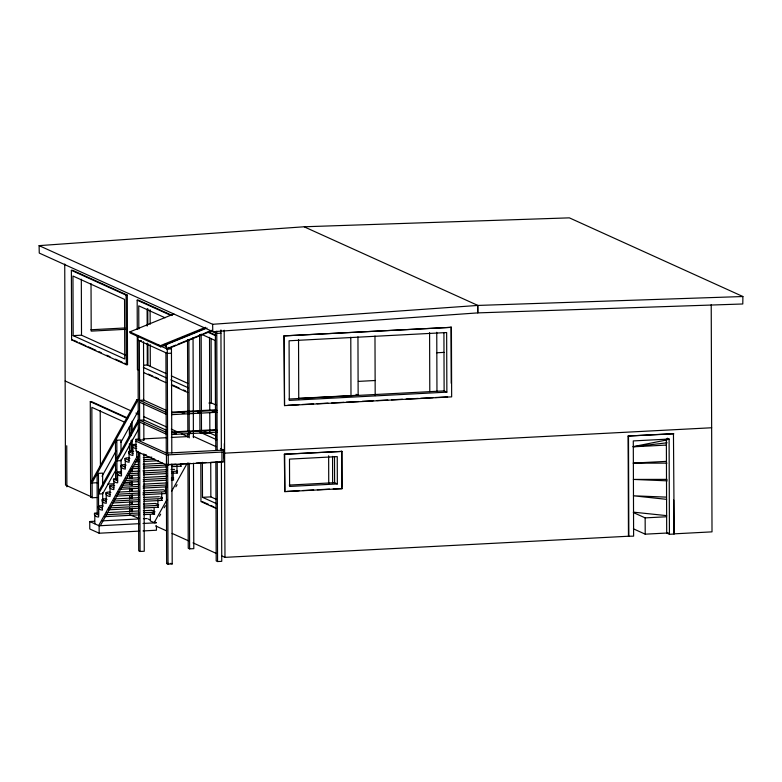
<?xml version="1.0" encoding="UTF-8"?>
<svg xmlns="http://www.w3.org/2000/svg" width="782" height="782" viewBox="0 0 782 782"><rect width="100%" height="100%" fill="white"/><g stroke="black" fill="none" stroke-linecap="round" stroke-linejoin="round"><path stroke-width="1.17" d="M39.1 245.636L304.081 226.78L477.88 305.43L477.782 312.888L212.792 331.734L212.636 324.295L39.1 245.636L39.256 253.075L216.77 333.415L220.944 333.2M304.345 226.77L569.364 217.855L742.9 296.525L742.792 303.983L477.782 312.888L477.626 305.449L212.636 324.295M139.118 399.504L136.928 399.622L91.602 481.321L91.944 482.993L97.408 482.709M91.944 482.993L137.27 401.293L136.928 399.622M98.444 473.364L97.085 475.808L97.222 513.803L98.591 514.429L98.444 473.364L102.618 473.139L102.667 486.433M121.044 452.094L121.005 440.012L116.831 440.227L115.472 442.68L115.599 479.483M102.041 476.287L116.166 450.823M120.878 442.329L138.541 410.501M98.512 491.712L115.531 461.028M116.889 458.584L138.531 419.582L138.873 421.254L116.899 460.862L121.073 460.637L139 428.331M115.541 463.306L98.512 493.989L102.696 493.774L116.195 469.435M136.713 450.715L136.742 457.147L98.669 525.563L100.458 525.475L138.531 457.059L138.512 451.693M150.31 514.478L150.33 520.92L154.171 522.659L167.055 499.502M171.747 491.086L186.976 463.716M159.479 516.247L160.652 514.145M164.161 507.831L165.334 505.719M175.882 486.775L177.055 484.674M136.293 444.675C129.988 442.895 132.226 448.8 136.713 448.575M133.702 451.449C126.938 449.337 127.124 454.958 132.901 455.417L132.872 446.835M129.89 458.291C123.126 456.17 123.321 461.8 129.098 462.25L129.069 453.677M110.858 492.494C104.094 490.382 104.28 496.003 110.057 496.462L110.027 487.88M107.046 499.336C100.282 497.225 100.477 502.846 106.254 503.305L106.215 494.723M103.244 506.179C96.479 504.058 96.665 509.688 102.442 510.138L102.413 501.565M174.582 469.366L171.043 469.415M159.352 496.726L143.624 497.42M155.55 503.569L158.717 504.82M151.737 510.411L154.904 511.663M126.088 465.134C119.323 463.012 119.509 468.633 125.286 469.092L125.257 460.51M121.063 472.035C114.759 470.265 116.997 476.17 121.484 475.935L121.454 467.353M116.029 478.946C110.565 477.851 114.573 483.52 117.671 482.777L117.642 474.195M114.661 485.651C107.896 483.54 108.092 489.161 113.869 489.62L113.84 481.038M96.997 513.148C91.523 512.054 95.541 517.733 98.64 516.98L98.6 508.408M205.285 328.245L165.716 344.432L167.28 349.055L167.641 453.286M168.951 347.863L175.735 345.087M177.993 344.158L200.603 334.911M202.87 333.982L206.262 332.604M208.52 331.676L211.912 330.287M158.59 345.116L167.28 349.055L212.499 330.551M207.015 328.02L160.75 346.856L130.262 333.034L129.871 331.881L173.887 313.963M129.871 331.881L160.359 345.693L205.5 327.316M633.195 446.639L667.075 439.895M633.234 446.737L667.134 442.788M71.377 270.337L72.57 270.279L127.29 295.078L127.525 364.627L126.332 364.686L71.612 339.887L71.377 270.337L126.088 295.146L127.29 295.078M137.27 329.447L137.173 300.161L138.365 300.102L172.284 315.478M90.888 329.76L124.973 327.971M125.276 329.339L91.191 331.128L91.025 283.68M73.166 335.625L124.758 359.016L124.543 299.398L72.951 276.017L73.166 335.625L81.514 335.195L125.423 355.096M71.612 339.887L72.814 339.828M141.434 340.62L139.343 340.737L139.695 440.618M283.905 335.889L451.41 327.316L451.654 396.865L284.531 405.614L283.905 335.889L451.41 327.316M167.28 349.055L171.454 348.831L171.815 453.071M171.473 353.181L167.289 353.396L137.974 340.111M143.732 365.204L147.309 365.018L165.774 373.385M436.776 352.77L444.068 352.389M138.6 369.651L137.407 369.71L137.29 335.546M358.361 381.391L375.409 380.492M96.939 497.518L92.168 497.763L90.604 497.059L90.272 401.665L91.465 401.596L127.72 418.028M165.882 410.169L143.732 400.13L139.558 400.345L166.126 412.397M208.892 403.053L211.326 402.925L216.536 405.291M298.587 398.351L358.146 395.233L357.951 336.837M288.988 399.035L444.127 390.902L446.864 392.144L446.649 332.536L289.086 340.786L289.291 400.404L446.864 392.144M287.805 405.252L298.783 404.675M302.438 404.48L313.426 403.903M317.081 403.717L328.059 403.141M331.715 402.945L343.914 402.31M346.358 402.183L358.557 401.537M362.213 401.352L373.19 400.775M376.856 400.58L387.833 400.013M391.489 399.817L402.466 399.24M406.132 399.055L418.331 398.409M420.765 398.282L432.964 397.647M435.408 397.52L447.607 396.875M171.502 412.114L215.666 409.797L217.034 410.423L171.678 412.798M182.255 413.414L184.64 413.287M197.768 412.603L200.153 412.476M212.098 411.85L214.483 411.723M171.678 414.656L217.044 412.28L215.676 411.664M171.571 431.987L215.734 429.67L217.103 430.286L171.747 432.661M173.966 433.717L176.351 433.599M188.286 432.974L190.681 432.847M203.809 432.153L206.194 432.035M171.757 434.528L217.113 432.153M199.938 432.769L201.502 433.482L209.859 433.042L216.35 435.985M220.465 448.633L223.73 450.109L223.769 461.908L166.478 464.909L135.99 451.097L135.951 439.298L139.607 439.103M143.262 438.907L166.429 437.695M171.297 437.441L188.364 436.552M139.695 440.09L143.868 439.865M135.951 439.298L166.429 453.11L223.73 450.109M143.878 454.841L146.312 454.713M223.74 451.976L166.439 454.977L135.951 441.156M136.742 457.147L138.531 457.059M711.649 427.764L224.385 453.169M143.302 457.587L151.835 457.138M136.4 460.012L138.844 459.884M143.722 459.62L154.689 459.054M669.431 534.282L669.099 439.044L633.283 440.921L633.616 536.159L628.454 536.237L628.102 436.024L673.458 433.648L674.201 534.038L669.431 534.282L666.694 533.041L666.362 439.025M135.188 461.937L138.844 461.742M143.722 461.488L158.355 460.725M284.316 454.225L342.008 451.4L342.135 488.662L284.834 491.663L284.316 454.225L342.008 451.4M628.102 436.024L673.849 433.824M134.621 464.684L138.277 464.488M143.155 464.234L162.656 463.218M176.038 464.117L167.68 464.557L168.267 464.821L168.228 454.88M180.808 463.863L190.358 463.364M196.331 463.052L205.881 462.553M210.651 462.299L221.98 462.006L221.951 452.074M132.598 466.844L138.688 466.531M143.565 466.277L166.732 465.065M171.61 464.801L181.356 464.293M131.386 468.78L138.697 468.389M143.575 468.135L166.732 466.922M171.61 466.668L181.365 466.16M129.597 471.585L139.343 471.077M143.008 470.891L167.387 469.611M633.244 446.815L666.156 445.085M128.786 473.687L138.541 473.178M143.419 472.924L166.576 471.712M171.454 471.458L177.553 471.135M127.574 475.612L138.551 475.045M143.429 474.791L166.586 473.569M171.463 473.315L177.563 473.002M125.785 478.428L139.196 477.724M144.074 477.47L167.24 476.258M124.983 480.529L138.394 479.825M143.262 479.571L166.429 478.359M171.307 478.105L173.741 477.978M123.771 482.455L138.394 481.692M143.272 481.438L166.439 480.226M171.317 479.972L173.751 479.845M107.916 484.048L114.006 483.726M123.751 483.217L129.841 482.895M121.982 485.27L139.049 484.381M143.927 484.126L167.084 482.914M121.171 487.372L138.238 486.482M143.116 486.228L167.495 484.948M119.959 489.297L138.248 488.339M143.126 488.085L167.504 486.805M633.303 463.1L666.215 461.38M118.17 492.113L138.893 491.028M143.771 490.773L163.282 489.747L166.331 491.135M289.242 485.075L334.608 482.699L337.345 483.941L337.247 456.62L289.496 459.122L289.594 486.443L337.345 483.941M117.368 494.214L139.313 493.061M142.969 492.875L166.126 491.663M90.604 497.059L91.797 496.99M116.156 496.14L139.313 494.928M142.969 494.732L166.136 493.52M114.368 498.955L138.746 497.675M286.886 491.36L299.076 490.715M302.732 490.529L313.699 489.952M317.365 489.757L329.554 489.121M333.21 488.926L342.135 488.662M113.556 501.057L139.157 499.718M144.035 499.463L162.324 498.505M202.382 462.279L202.499 497.323L210.857 496.883L216.272 499.336M112.344 502.982L139.167 501.575M144.044 501.321L162.324 500.363M110.555 505.798L138.6 504.331M143.468 504.067L155.667 503.432M108.532 507.958L139.01 506.365M143.888 506.11L158.511 505.338M108.542 509.825L139.02 508.222M143.888 507.968L158.521 507.205M106.753 512.64L138.443 510.978M143.321 510.724L151.855 510.275M105.941 514.742L138.854 513.012M143.732 512.757L154.709 512.181M104.729 516.667L138.864 514.879M143.741 514.624L154.709 514.048M139.382 531.115L99.158 533.226L89.774 528.974L89.744 521.526L94.622 521.262M101.934 520.88L138.512 518.965M143.389 518.71L147.045 518.525M154.171 522.659L155.96 522.562M89.744 521.526L99.128 525.778L139.352 523.666M143.018 523.471L156.429 522.777L154.337 521.829M143.038 530.929L156.449 530.225L156.439 525.963M633.322 512.523L645.15 517.88L666.635 516.755M138.365 452.182L138.717 550.851L140.076 551.476L144.259 551.251L143.917 453.804M187.954 462.866L188.247 548.26L189.615 548.876L193.799 548.661L193.496 463.267M633.381 528.808L645.209 534.174L668.366 532.953M221.677 555.865L224.981 557.361L628.454 536.237M673.693 500.05L673.81 533.862L712.011 531.858L711.219 304.697M166.312 463.628L166.654 563.519L168.746 563.411M166.654 563.519L168.022 564.145L172.206 563.92L171.854 464.029M215.852 462.113L216.194 560.929L217.562 561.544L221.746 561.329L221.394 461.292M477.88 305.43L742.9 296.525M633.283 463.169L666.958 463.12M667.017 479.376L633.342 479.425L667.232 480.842M666.078 497.117L633.4 495.798L666.616 499.346M633.44 512.161L666.675 515.631M667.271 438.213L669.099 439.044M356.064 394.294L358.146 395.233M208.286 331.793L215.812 335.204M137.173 300.161L171.092 315.537M207.093 331.861L215.695 335.761M165.09 317.785L138.746 305.84L138.825 328.958M201.15 334.129L215.226 340.502L215.461 409.572M163.858 345.39L166.028 346.377M168.198 347.355L171.454 348.831M138.551 336.035L137.964 335.761L138.326 440.002M171.297 375.888L187.856 383.395M143.35 367.442L166.4 377.892M170.789 379.886L188.354 387.843M73.899 340.317L77.183 341.812M79.373 342.799L85.942 345.781M88.131 346.768L95.795 350.238M99.07 351.734L101.259 352.721M106.733 355.204L110.018 356.69M115.492 359.173L122.06 362.144M124.25 363.141L127.525 364.627M148.453 374.109L152.832 376.093M155.022 377.09L158.306 378.576M172.529 385.027L179.098 387.999M183.477 389.983L185.666 390.98M143.976 372.691L165.862 382.613M171.336 385.086L187.748 392.535M139.558 402.212L166.136 414.255M201.13 432.71L216.761 439.797L215.568 439.855L215.549 432.593M193.242 436.297L216.106 446.659M65.15 380.99L131.591 411.107M135.921 413.072L139.343 414.626M143.663 416.581L167.025 427.168M171.307 429.113L178.1 432.192M181.258 433.619L188.071 436.708M167.055 430.54L143.8 419.993L139.626 420.217L166.204 432.26M139.626 422.075L166.204 434.127M90.272 401.665L127.622 418.595M124.954 422.348L91.846 407.334L92.168 497.763M132.637 444.86L136.703 446.708M128.825 451.703L132.891 453.55M125.022 458.545L129.089 460.393M202.499 497.323L216.575 503.696M202.147 501.516L208.599 504.439M210.749 505.416L213.975 506.883M121.21 465.388L125.276 467.235M216.008 508.398L200.954 501.585L200.818 462.719M117.408 472.23L121.474 474.078M160.486 497.049L162.519 497.978M113.595 479.073L117.662 480.91M109.793 485.915L113.859 487.753M152.226 513.207L154.142 514.077L154.122 507.645M105.981 492.748L110.047 494.595M148.081 518.994L150.173 519.942M102.168 499.59L106.244 501.438M90.702 496.502L65.512 485.084L64.74 264.013M139.059 518.417L129.685 514.771M155.579 525.905L166.595 530.9M172.099 533.392L188.628 540.89M193.037 542.884L216.164 553.373M98.366 506.433L102.432 508.28M94.554 513.275L98.63 515.123M170.838 563.304L172.206 563.92M165.129 344.168L166.693 348.792M160.359 345.693L160.75 346.856M143.497 399.279L143.839 400.951M645.15 517.88L645.209 534.174M628.493 436.2L628.845 536.413M451.019 327.14L451.214 383.268M443.922 332.506L444.127 390.902M436.757 332.272L436.962 391.283M429.592 332.643L429.797 391.655M374.979 336.035L375.184 395.643M350.786 337.218L350.991 395.614M341.617 451.224L341.734 487.284M334.51 456.571L334.608 482.699M332.555 456.365L332.643 482.993M328.645 455.808L328.743 483.647M298.538 339.466L298.744 399.074M284.296 336.065L284.531 405.614M284.707 454.401L284.834 491.663M224.19 330.209L224.981 557.361M224.356 443.56L224.405 458.467M220.935 329.936L221.355 450.315M216.761 331.245L217.181 450.53M217.22 461.507L217.562 561.544M215.402 332.8L215.666 409.651M215.676 412.094L215.812 449.914M215.47 411.987L215.539 430.168M211.101 338.45L211.326 402.925M210.739 463.052L210.857 496.883M209.517 337.325L209.772 410.022M209.781 412.446L209.859 433.042M201.16 335.341L201.424 410.462M201.424 412.886L201.502 433.482M199.596 334.51L199.928 431.556M193.056 337.609L193.408 437.646M188.892 340.268L189.234 437.861M189.322 463.482L189.615 548.876M187.524 339.652L187.846 431.146M187.846 433.58L187.866 437.246M180.789 464.039L180.798 466.189M176.957 465.525L176.986 473.032M173.154 472.357L173.184 479.874M167.68 464.254L168.022 564.145M166.429 453.11L166.478 464.909M165.921 352.78L166.273 452.67M165.54 487.118L165.569 493.55M161.727 492.885L161.757 500.392M157.925 499.727L157.954 507.235M150.105 309.77L150.164 324.217M150.232 344.696L150.31 366.367M147.769 308.704L147.818 324.364M147.886 343.63L147.964 365.311M147.114 309.046L147.172 326.084M147.241 343.112L147.309 365.018M143.526 341.734L143.732 400.198M143.741 403.854L143.8 420.912M143.81 423.345L143.868 440.403M139.734 452.807L140.076 551.476M132.119 421.234L132.158 432.104M132.178 439.347L132.217 451.419M132.285 468.33L132.295 471.947M132.305 475.573L132.314 477.988M132.324 481.604L132.344 485.231M132.353 488.858L132.363 491.272M132.373 494.889L132.383 498.515M132.402 502.142L132.402 504.556M132.422 508.173L132.432 511.799M130.926 423.707L130.975 435.789M130.985 440.618L131.024 451.488M131.083 468.389L131.102 472.015M131.112 475.632L131.122 478.046M131.132 481.673L131.141 485.29M131.161 488.916L131.171 491.331M131.18 494.957L131.19 498.574M131.2 502.2L131.21 504.615M131.229 508.241L131.239 511.858M129.382 426.757L129.421 437.607M129.441 443.638L129.47 452.074M129.548 474.987L129.558 478.604M129.577 482.22L129.587 484.635M129.597 488.251L129.607 491.868M129.617 495.485L129.636 499.102M129.646 501.516L129.656 505.133M129.665 507.538L129.675 512.366M126.088 295.146L126.332 364.686M121.073 459.337L121.122 472.621M116.831 440.227L116.968 480.089M102.686 492.465L102.735 505.758M100.223 410.521L100.419 467.186M99.128 525.778L99.158 533.226M94.798 515.24L94.827 523.823M81.318 279.223L81.514 335.195M66.744 445.75L66.881 486.815"/></g></svg>
